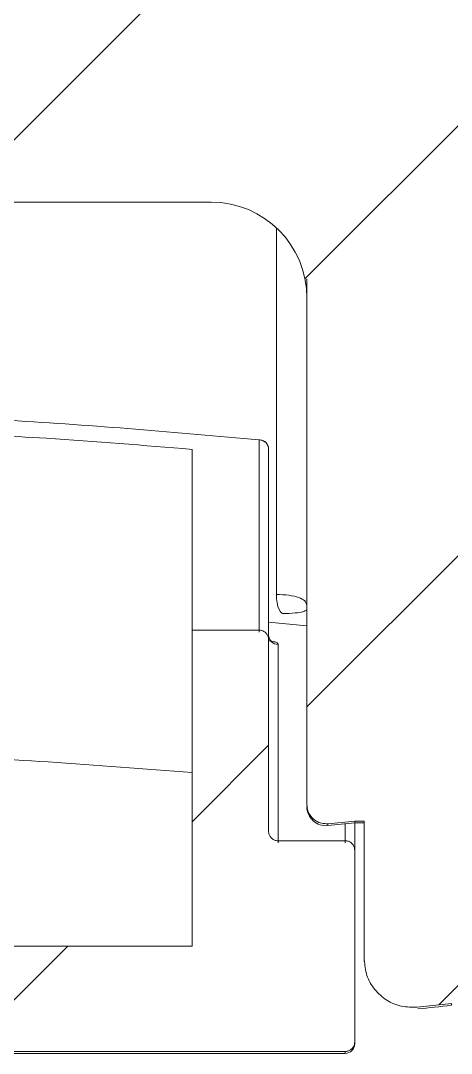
# Model space of a CAD drawing. Extents: x 14808 to 20058, y -13198 to -11680.
# Drawn here: x 15073.54 to 15075.79, y -13056.5 to -13051.11 of the extents above; entities that cross this region are included whole.
import ezdxf

# ---------------------------------------------------------------- set-up
doc = ezdxf.new("R2010")
doc.units = 0
doc.header["$LTSCALE"] = 7
doc.header["$MEASUREMENT"] = 0
doc.layers.get('0').update_dxf_attribs({"color": 2, "linetype": 'CONTINUOUS'})
pattern_1 = [(45, (121.7188765692827, 108.7141662034446), (-0.561266007566822, 0.5612660075668221), [])]

# ---------------------------------------------------------------- blocks, each defined once
blk = doc.blocks.new('A$C42703619')
at = {"linetype": 'Continuous', "lineweight": 0}
h = blk.add_hatch(dxfattribs=at)
h.set_pattern_fill('ANSI31', color=2, scale=0.25, style=0)
h.set_pattern_definition(pattern_1)
edge = h.paths.add_edge_path(flags=0)
edge.add_line((98.9999985970203, 5.222321144257499), (98.9999985970203, 2.847321144257528))
edge.add_line((98.9999985970203, 2.847321144257528), (98.21113580978113, 2.847321144257528))
edge.add_line((98.21113580978113, 2.847321144257528), (98.21095534463734, 2.222321144257528))
edge.add_line((98.21095534463734, 2.222321144257528), (99.52498994673101, 2.222321144257513))
edge.add_arc((99.52498994673101, 1.972321144257499), 0.25, -7.958078640513122e-13, 89.9999999999992, ccw=False)
edge.add_line((99.77498994673101, 1.972321144257499), (99.77498994673101, 0.6493956325956205))
edge.add_spline(control_points=[(99.77498994673101, 0.6493956325956205), (99.77498994673078, 0.643804229705971), (99.7759564840776, 0.6381283758668062), (99.77780960068048, 0.632845311194778), (99.77966272462027, 0.6275622256068303), (99.78245357114884, 0.6225262022266165), (99.78595114375639, 0.618154469444498), (99.78944831648346, 0.6137832364867606), (99.79374855784181, 0.6099555531572136), (99.79849574179207, 0.6069887132227691), (99.80324179144554, 0.604022582187902), (99.80856551862666, 0.6018350594797326), (99.81402592834911, 0.6006075228042604), (99.8191718689477, 0.5994506808940159), (99.82456874135869, 0.5991145885757092), (99.82981844853884, 0.5996240612153301)], knot_values=[0, 0, 0, 0, 6.718372675116485e-05, 6.718372675116485e-05, 6.718372675116485e-05, 0.0001343679310096357, 0.0001343679310096357, 0.0001343679310096357, 0.0002015445475689108, 0.0002015445475689108, 0.0002015445475689108, 0.0002687049376802805, 0.0002687049376802805, 0.0002687049376802805, 0.0003318951457513295, 0.0003318951457513295, 0.0003318951457513295, 0.0003318951457513295], weights=[1, 1, 1, 1, 1, 1, 1, 1, 1, 1, 1, 1, 1, 1, 1, 1], degree=3, periodic=0)
edge.add_spline(control_points=[(99.82981844853884, 0.5996240611832846), (99.85324613600233, 0.6018968182399718), (99.87666989547324, 0.6042104359222762), (99.90008951322898, 0.6065648931203143)], knot_values=[0.01634638392776675, 0.01634638392776675, 0.01634638392776675, 0.01634638392776675, 0.01662746818133061, 0.01662746818133061, 0.01662746818133061, 0.01662746818133061], weights=[1, 1, 1, 1], degree=3, periodic=0)
edge.add_spline(control_points=[(99.90008951318305, 0.6065648931195327), (99.90839088063649, 0.6065648931193905), (99.91669224809016, 0.6065648931192626), (99.92499361554383, 0.6065648931191348)], knot_values=[3521.152073444386, 3521.152073444386, 3521.152073444386, 3521.152073444386, 3521.152173060795, 3521.152173060795, 3521.152173060795, 3521.152173060795], weights=[1, 1, 1, 1], degree=3, periodic=0)
edge.add_spline(control_points=[(99.92499361558612, 0.60656489311922), (99.92499395470668, 0.4860313639477383), (99.92499425991218, 0.3654978347759723), (99.92499431939632, 0.2449643056040074)], knot_values=[0.002205661054958141, 0.002205661054958141, 0.002205661054958141, 0.002205661054958141, 0.003652063405021541, 0.003652063405021541, 0.003652063405021541, 0.003652063405021541], weights=[1, 1, 1, 1], degree=3, periodic=0)
edge.add_spline(control_points=[(99.92499431939677, 0.2449642175127948), (99.92499432630893, 0.2309678628651497), (99.92741063763651, 0.2167784880005357), (99.932043356333, 0.2035710711105807), (99.93667609280374, 0.1903636035469347), (99.9436530902326, 0.1777737849485632), (99.95239685548177, 0.1668446488471247), (99.96113965484847, 0.155916720035215), (99.97189008319356, 0.1463476409689903), (99.98375784113887, 0.1389306004380373), (99.99562288218385, 0.1315152578994301), (100.0089321047531, 0.1260464102817238), (100.0225830446498, 0.1229774782376367), (100.0358062238092, 0.1200047130980906), (100.0496973293075, 0.1192017777738883), (100.0631749569766, 0.1206312364371556)], knot_values=[0, 0, 0, 0, 0.0001679562557717039, 0.0001679562557717039, 0.0001679562557717039, 0.0003359136671146044, 0.0003359136671146044, 0.0003359136671146044, 0.0005038527443780017, 0.0005038527443780017, 0.0005038527443780017, 0.000671752952182601, 0.000671752952182601, 0.000671752952182601, 0.0008343663057275867, 0.0008343663057275867, 0.0008343663057275867, 0.0008343663057275867], weights=[1, 1, 1, 1, 1, 1, 1, 1, 1, 1, 1, 1, 1, 1, 1, 1], degree=3, periodic=0)
edge.add_spline(control_points=[(100.0631760457741, 0.1206313516718112), (100.0929317331525, 0.1237875667752277), (100.1226806613831, 0.1270081687267677), (100.1524224126911, 0.1302931122984248)], knot_values=[0.01824208284473301, 0.01824208284473301, 0.01824208284473301, 0.01824208284473301, 0.0185990683055447, 0.0185990683055447, 0.0185990683055447, 0.0185990683055447], weights=[1, 1, 1, 1], degree=3, periodic=0)
edge.add_spline(control_points=[(100.1524224126911, 0.130293112298439), (100.1802412152256, 0.1333656836023991), (100.2079024320824, 0.1412810501345163), (100.2331261032264, 0.1533843169776858), (100.2583496505224, 0.1654875243940026), (100.2818313158555, 0.18211226798757), (100.3016276990793, 0.2018813898500653), (100.3214267284952, 0.2216531542605011), (100.3380854739489, 0.2451152278593085), (100.3502259206434, 0.2703250233317149), (100.3623692307851, 0.2955407647890027), (100.370326992861, 0.3232003336864651), (100.3734410565608, 0.3510139311831821), (100.3744748701522, 0.3602475493396682), (100.3749941790716, 0.3695532523879947), (100.3749941632072, 0.3788445641791824)], knot_values=[0, 0, 0, 0, 0.0003357261714734765, 0.0003357261714734765, 0.0003357261714734765, 0.0006714494502357216, 0.0006714494502357216, 0.0006714494502357216, 0.001007217353174794, 0.001007217353174794, 0.001007217353174794, 0.00134306550302437, 0.00134306550302437, 0.00134306550302437, 0.001453150299511086, 0.001453150299511086, 0.001453150299511086, 0.001453150299511086], weights=[1, 1, 1, 1, 1, 1, 1, 1, 1, 1, 1, 1, 1, 1, 1, 1], degree=3, periodic=0)
edge.add_spline(control_points=[(100.3749941632072, 0.3788445641791824), (100.3749932057517, 0.7947963462390888), (100.3749980852244, 1.210757216080005), (100.3749926584717, 1.626718085849966), (100.3749896399363, 1.858088977300433), (100.3750207279436, 2.089459870225191), (100.374994926593, 2.320830760256719), (100.3749696805803, 2.547221717925432), (100.3738894965099, 2.773615075263116), (100.3749318836931, 3.00000363455991)], knot_values=[8.443305000002019e-05, 8.443305000002019e-05, 8.443305000002019e-05, 8.443305000002019e-05, 0.005075963487664221, 0.005075963487664221, 0.005075963487664221, 0.007852414185481039, 0.007852414185481039, 0.007852414185481039, 0.01056910568345572, 0.01056910568345572, 0.01056910568345572, 0.01056910568345572], weights=[1, 1, 1, 1, 1, 1, 1, 1, 1, 1], degree=3, periodic=0)
edge.add_arc((103.3749896792228, 3.000018308957515), 3, 92.53667033797592, 180.0002802549507, ccw=False)
edge.add_spline(control_points=[(103.242213317119, 5.99707860826188), (103.2702263633282, 5.998320695533586), (103.2985206219687, 6.004433668220038), (103.3246459457109, 6.01491358397255), (103.3507728757709, 6.025394144083428), (103.3754522017348, 6.040533147739872), (103.3966256785379, 6.059084225731588), (103.4177626293013, 6.077603301543697), (103.4359903944369, 6.10003674170563), (103.4497780133966, 6.124524053112431), (103.4635208867712, 6.148931894737252), (103.4732322973532, 6.176056504483135), (103.4780940045202, 6.203642245451952), (103.4806047769841, 6.217888582476895), (103.4818755582901, 6.232408828437507), (103.4818770972338, 6.246874722624362)], knot_values=[0, 0, 0, 0, 0.0003377869286602247, 0.0003377869286602247, 0.0003377869286602247, 0.0006756106847210727, 0.0006756106847210727, 0.0006756106847210727, 0.001012856345761382, 0.001012856345761382, 0.001012856345761382, 0.001348994364066611, 0.001348994364066611, 0.001348994364066611, 0.001520863348828256, 0.001520863348828256, 0.001520863348828256, 0.001520863348828256], weights=[1, 1, 1, 1, 1, 1, 1, 1, 1, 1, 1, 1, 1, 1, 1, 1], degree=3, periodic=0)
edge.add_line((103.4818770972338, 6.246874722624362), (103.4818770991146, 6.622321144257533))
edge.add_line((103.4818770991146, 6.622321144257533), (102.8688921591431, 6.622321144257533))
edge.add_spline(control_points=[(102.8688921591429, 6.622321144257519), (102.8635416466827, 6.610319693957074), (102.8561859809706, 6.599037938874922), (102.8473688016902, 6.589295241998066), (102.8379091194524, 6.5788426002105), (102.8265068912433, 6.569885651507711), (102.8141156066567, 6.563162603488387), (102.8019966319862, 6.556587300654805), (102.7886089314529, 6.551969682045687), (102.7750138747861, 6.54967216411476)], knot_values=[0.0001841116759883218, 0.0001841116759883218, 0.0001841116759883218, 0.0001841116759883218, 0.0003416561308431118, 0.0003416561308431118, 0.0003416561308431118, 0.0005106879721787074, 0.0005106879721787074, 0.0005106879721787074, 0.000675994754292958, 0.000675994754292958, 0.000675994754292958, 0.000675994754292958], weights=[1, 1, 1, 1, 1, 1, 1, 1, 1, 1], degree=3, periodic=0)
edge.add_arc((103.3749896792228, 3.000018308957515), 3.600000000000001, 99.59367265227958, 179.9889560388777)
edge.add_line((99.77498974609989, 3.000712221495782), (99.77498994673124, 2.797321144257502))
edge.add_arc((99.69998994673097, 2.797321144257516), 0.075, 270, 359.99999999998914, ccw=False)
edge.add_line((99.69998994673097, 2.722321144257528), (99.69419222042643, 2.722321144257513))
edge.add_arc((99.69419222042575, 2.797321144257516), 0.075, 180.0000000057213, 270.00000000057264, ccw=False)
edge.add_line((99.6191922204257, 2.797321144250027), (99.6191922204257, 3.859534937020008))
edge.add_arc((97.1191922204257, 3.859534937020022), 2.5, 5.088887490341627e-13, 3.00000000003513)
edge.add_line((99.61576605731216, 3.990374827628877), (99.53120671802526, 5.60386313878778))
edge.add_arc((99.40637802618085, 5.597321144257513), 0.125, 2.999999999955942, 90.00000000000325)
edge.add_line((99.40637802618085, 5.722321144257528), (99.12499859702007, 5.722321144257528))
edge.add_line((99.1249985970203, 5.722321144257528), (98.9999985970203, 5.222321144257499))
h = blk.add_hatch(dxfattribs=at)
h.set_pattern_fill('ANSI31', color=2, scale=0.25, style=0)
h.set_pattern_definition(pattern_1)
edge = h.paths.add_edge_path(flags=0)
edge.add_spline(control_points=[(96.07499859702011, 0.5800447165782359), (96.07499859702011, 0.5783787339936381), (96.07483048557606, 0.5767044987979304), (96.07449925465471, 0.5750717759037869), (96.0739428391712, 0.5723290600489079), (96.0729053674354, 0.569644565964559), (96.07147264446758, 0.5672405290788092), (96.07004026453478, 0.5648370677885097), (96.06817333181561, 0.5626476776202267), (96.06602628818518, 0.5608536480510864), (96.06387958124014, 0.559059899810002), (96.06139366546313, 0.5576119462921767), (96.05877428508074, 0.5566297396572324), (96.05615491966319, 0.5556475386336857), (96.05332985972655, 0.5551040038113726), (96.05053303727027, 0.5550441858439612), (96.05035492107027, 0.5550403763247047), (96.05017675395402, 0.5550384712380847), (96.04999859702025, 0.5550384712380847)], knot_values=[0.0001364402571216467, 0.0001364402571216467, 0.0001364402571216467, 0.0001364402571216467, 0.0001565601849311874, 0.0001565601849311874, 0.0001565601849311874, 0.0001904379881689628, 0.0001904379881689628, 0.0001904379881689628, 0.0002243075879197432, 0.0002243075879197432, 0.0002243075879197432, 0.0002581718820728911, 0.0002581718820728911, 0.0002581718820728911, 0.000292036083674254, 0.000292036083674254, 0.000292036083674254, 0.0002941658717598203, 0.0002941658717598203, 0.0002941658717598203, 0.0002941658717598203], weights=[1, 1, 1, 1, 1, 1, 1, 1, 1, 1, 1, 1, 1, 1, 1, 1, 1, 1, 1], degree=3, periodic=0)
edge.add_spline(control_points=[(96.04999859696682, 0.5550384712380847), (95.99166526366707, 0.5550384712390368), (95.93333193036733, 0.5550384712399747), (95.87499859706759, 0.5550384712409127)], knot_values=[3530.153299999999, 3530.153299999999, 3530.153299999999, 3530.153299999999, 3530.153999999998, 3530.153999999998, 3530.153999999998, 3530.153999999998], weights=[1, 1, 1, 1], degree=3, periodic=0)
edge.add_spline(control_points=[(95.87499859701938, 0.5550384712408984), (95.87374908400807, 0.5550384712408842), (95.87249607268404, 0.5549442429913185), (95.8712606125955, 0.554757371014098), (95.8684946609419, 0.5543390014857792), (95.86576280811414, 0.5534373211777179), (95.86329122643156, 0.5521270518924766), (95.86174516459687, 0.5513074320718871), (95.86027766611551, 0.5503191987462017), (95.8589368510493, 0.5491947883209392), (95.85679233476867, 0.5473963923132388), (95.85492880091942, 0.5452028767845221), (95.85350050304442, 0.5427959818018664), (95.85207221481232, 0.5403891030690957), (95.85103975417542, 0.5377024732758926), (95.85048852268892, 0.5349585315206085), (95.85016350736896, 0.5333406574896387), (95.8499985970202, 0.5316824387095878), (95.8499985970202, 0.5300322413461984)], knot_values=[0.00055598491918721, 0.00055598491918721, 0.00055598491918721, 0.00055598491918721, 0.0005709133380807324, 0.0005709133380807324, 0.0005709133380807324, 0.0006044820566691762, 0.0006044820566691762, 0.0006044820566691762, 0.0006252975522550772, 0.0006252975522550772, 0.0006252975522550772, 0.0006588829310970704, 0.0006588829310970704, 0.0006588829310970704, 0.0006924679357587125, 0.0006924679357587125, 0.0006924679357587125, 0.0007122224057692758, 0.0007122224057692758, 0.0007122224057692758, 0.0007122224057692758], weights=[1, 1, 1, 1, 1, 1, 1, 1, 1, 1, 1, 1, 1, 1, 1, 1, 1, 1, 1], degree=3, periodic=0)
edge.add_line((95.8499985970202, 0.5300322413461984), (95.84999859701361, 0.02991080086373898))
edge.add_spline(control_points=[(95.8499985970202, 0.02991080086365372), (95.8499985970202, 0.02860595131225097), (95.85010133251558, 0.0272971248158953), (95.85030492653141, 0.02600825638644011), (95.85074171434098, 0.02324313573394221), (95.85166193326859, 0.02051528389457502), (95.85298943056387, 0.01805064867928508), (95.85431683794377, 0.01558618040140658), (95.85608809843393, 0.0133169057390532), (95.85815655840543, 0.01143088145756366), (95.86022462268738, 0.009545217966497432), (95.8626468364173, 0.007990638645502202), (95.86522257476531, 0.006896020612749965), (95.86779771820284, 0.005801655400595962), (95.87059735846606, 0.005136851387227637), (95.87338958947544, 0.004956726616804019), (95.87392509059191, 0.004922181833315165), (95.87446198283124, 0.004904882524833454), (95.8749985970203, 0.004904882524819243)], knot_values=[0.0001187339764447431, 0.0001187339764447431, 0.0001187339764447431, 0.0001187339764447431, 0.000134328333082905, 0.000134328333082905, 0.000134328333082905, 0.000167921356750025, 0.000167921356750025, 0.000167921356750025, 0.0002015121667753027, 0.0002015121667753027, 0.0002015121667753027, 0.000235096516533723, 0.000235096516533723, 0.000235096516533723, 0.0002686729940866526, 0.0002686729940866526, 0.0002686729940866526, 0.0002750524675500595, 0.0002750524675500595, 0.0002750524675500595, 0.0002750524675500595], weights=[1, 1, 1, 1, 1, 1, 1, 1, 1, 1, 1, 1, 1, 1, 1, 1, 1, 1, 1], degree=3, periodic=0)
edge.add_spline(control_points=[(95.87499859706759, 0.004904882524819243), (96.04166526373024, 0.004904882522204446), (96.20833193039289, 0.004904882519589648), (96.37499859705576, 0.004904882516974851), (97.541665263695, 0.004904882498657059), (98.70833193033377, 0.004904882480339268), (99.874998596973, 0.004904882462035687)], knot_values=[3626.268, 3626.268, 3626.268, 3626.268, 3626.27, 3626.27, 3626.27, 3626.283999999999, 3626.283999999999, 3626.283999999999, 3626.283999999999], weights=[1, 1, 1, 1, 1, 1, 1], degree=3, periodic=0)
edge.add_spline(control_points=[(99.87499859701984, 0.004904882462035687), (99.87659033031105, 0.004904882461978843), (99.87818927590342, 0.005058326617508158), (99.87975195951844, 0.005361039005542523), (99.88249835290117, 0.005893051558466311), (99.8851907570297, 0.006906559027576975), (99.88760627595138, 0.008317580752510878), (99.89002199332845, 0.009728718404723224), (99.8922273941862, 0.01157633726493401), (99.89403998984471, 0.01370741607590986), (99.89585294669996, 0.01583891954837924), (99.89732293545808, 0.01831276161983197), (99.89832836275718, 0.02092412822732825), (99.8993340206498, 0.0235360937485396), (99.89990263805566, 0.0263576718453109), (99.8999871833339, 0.02915527149091446), (99.89999479159087, 0.02940702839320153), (99.89999859702039, 0.02965892896184386), (99.89999859702039, 0.02991080080112596)], knot_values=[0.0003503248836343956, 0.0003503248836343956, 0.0003503248836343956, 0.0003503248836343956, 0.0003693748165483896, 0.0003693748165483896, 0.0003693748165483896, 0.000402944133240023, 0.000402944133240023, 0.000402944133240023, 0.0004365161552661665, 0.0004365161552661665, 0.0004365161552661665, 0.00047009491063788, 0.00047009491063788, 0.00047009491063788, 0.0005036814879436035, 0.0005036814879436035, 0.0005036814879436035, 0.0005066683953406662, 0.0005066683953406662, 0.0005066683953406662, 0.0005066683953406662], weights=[1, 1, 1, 1, 1, 1, 1, 1, 1, 1, 1, 1, 1, 1, 1, 1, 1, 1, 1], degree=3, periodic=0)
edge.add_line((99.89999859702039, 0.02991080080112596), (99.89999859702948, 0.5300322412794927))
edge.add_spline(control_points=[(99.89999859702039, 0.5300322412794216), (99.89999859702039, 0.5314932438241797), (99.89986960493479, 0.532959821974238), (99.89961457165691, 0.5343983929536691), (99.89912589438472, 0.5371548839761786), (99.8981545572874, 0.5398650292235416), (99.89678094311603, 0.542304339031979), (99.89540743721363, 0.5447434565734213), (99.89359381477016, 0.5469790702757606), (99.891490239414, 0.5488259009573895), (99.89017327778788, 0.5499821253494375), (99.88872617972174, 0.5510046860467597), (99.88719653463704, 0.5518599220864857), (99.88475471323864, 0.5532251627446172), (99.88204352837101, 0.5541876937616266), (99.87928745783074, 0.5546677447720114), (99.87787379065367, 0.5549139766252225), (99.87643354824354, 0.5550384711763812), (99.8749985970203, 0.5550384711764096)], knot_values=[0.0005197935206821977, 0.0005197935206821977, 0.0005197935206821977, 0.0005197935206821977, 0.000537268232066743, 0.000537268232066743, 0.000537268232066743, 0.0005708621939777931, 0.0005708621939777931, 0.0005708621939777931, 0.0006044535684969859, 0.0006044535684969859, 0.0006044535684969859, 0.0006253006575857649, 0.0006253006575857649, 0.0006253006575857649, 0.0006588714458779065, 0.0006588714458779065, 0.0006588714458779065, 0.0006760323663858482, 0.0006760323663858482, 0.0006760323663858482, 0.0006760323663858482], weights=[1, 1, 1, 1, 1, 1, 1, 1, 1, 1, 1, 1, 1, 1, 1, 1, 1, 1, 1], degree=3, periodic=0)
edge.add_spline(control_points=[(99.87499859697118, 0.5550384711764096), (99.81666526367144, 0.5550384711773617), (99.7583319303717, 0.5550384711782996), (99.69999859707195, 0.5550384711792518)], knot_values=[3530.137999999999, 3530.137999999999, 3530.137999999999, 3530.137999999999, 3530.138699999998, 3530.138699999998, 3530.138699999998, 3530.138699999998], weights=[1, 1, 1, 1], degree=3, periodic=0)
edge.add_spline(control_points=[(99.69999859702011, 0.5550384711792518), (99.69825696476391, 0.5550384711792802), (99.69650589750472, 0.5552225087916511), (99.69480232002343, 0.5555845953587166), (99.69206514403959, 0.556166367932299), (99.68939068672125, 0.5572288932183298), (99.68700048903838, 0.5586840724964119), (99.68460972037383, 0.5601395993948515), (99.68243736811883, 0.5620281295011083), (99.68066333869638, 0.5641931128656879), (99.67888903596668, 0.5663584297679378), (99.67746420975755, 0.5688600303885423), (99.67650680290126, 0.5714906424040933), (99.67554939453294, 0.5741212585758078), (99.67503298589509, 0.5769534556843254), (99.67500030183373, 0.57975268843267), (99.67499916531051, 0.57985002615235), (99.67499859702025, 0.5799473721655843), (99.67499859702025, 0.5800447165201135)], knot_values=[0.0003725831428450294, 0.0003725831428450294, 0.0003725831428450294, 0.0003725831428450294, 0.00039362334231691, 0.00039362334231691, 0.00039362334231691, 0.0004274985761597936, 0.0004274985761597936, 0.0004274985761597936, 0.000461381992892301, 0.000461381992892301, 0.000461381992892301, 0.0004952706217086493, 0.0004952706217086493, 0.0004952706217086493, 0.0005291592007846283, 0.0005291592007846283, 0.0005291592007846283, 0.000530322017814026, 0.000530322017814026, 0.000530322017814026, 0.000530322017814026], weights=[1, 1, 1, 1, 1, 1, 1, 1, 1, 1, 1, 1, 1, 1, 1, 1, 1, 1, 1], degree=3, periodic=0)
edge.add_line((99.67499859702025, 0.5800447165201135), (99.67499859702025, 1.079904427799157))
edge.add_spline(control_points=[(99.67499859702025, 1.079904427799157), (99.67499859702025, 1.080252198888907), (99.67499134061245, 1.080600045592554), (99.67497683725423, 1.080947514128489), (99.67486009316303, 1.083744445579775), (99.67425885756211, 1.086559798156053), (99.6732228781716, 1.089160413742569), (99.6721869136004, 1.091760992128989), (99.67068762977397, 1.094218579953953), (99.66884914105049, 1.096329548866557), (99.66701093842448, 1.098440189279081), (99.66478291334533, 1.100262545484746), (99.66234958783389, 1.101645556257914), (99.6608265388245, 1.102511200076457), (99.65920313951665, 1.103219712497797), (99.65753276121131, 1.10374777861329), (99.65510984309549, 1.104513749383891), (99.65253970768617, 1.104910345041084), (99.64999859702039, 1.104910345041127)], knot_values=[0.0004995575904057273, 0.0004995575904057273, 0.0004995575904057273, 0.0004995575904057273, 0.0005036853531316042, 0.0005036853531316042, 0.0005036853531316042, 0.0005372779795142832, 0.0005372779795142832, 0.0005372779795142832, 0.0005708702161630338, 0.0005708702161630338, 0.0005708702161630338, 0.0006044572249481118, 0.0006044572249481118, 0.0006044572249481118, 0.0006252966728655913, 0.0006252966728655913, 0.0006252966728655913, 0.0006557862966305994, 0.0006557862966305994, 0.0006557862966305994, 0.0006557862966305994], weights=[1, 1, 1, 1, 1, 1, 1, 1, 1, 1, 1, 1, 1, 1, 1, 1, 1, 1, 1], degree=3, periodic=0)
edge.add_spline(control_points=[(99.64999859696968, 1.104910345041127), (99.59166526367017, 1.104910345042036), (99.53333193037042, 1.10491034504296), (99.47499859707068, 1.104910345043869)], knot_values=[3622.224651923102, 3622.224651923102, 3622.224651923102, 3622.224651923102, 3622.225351923102, 3622.225351923102, 3622.225351923102, 3622.225351923102], weights=[1, 1, 1, 1], degree=3, periodic=0)
edge.add_line((99.4749985970202, 1.104910345043869), (99.4749985970202, 0.2797223268342393))
edge.add_spline(control_points=[(99.47499859707705, 0.2797223268342393), (98.54166526371137, 0.2797223268483364), (97.60833193034591, 0.2797223268624336), (96.67499859698046, 0.2797223268765592), (96.5416652636427, 0.2797223268785629), (96.40833193030494, 0.2797223268805809), (96.27499859696718, 0.2797223268825846)], knot_values=[3766.402876923101, 3766.402876923101, 3766.402876923101, 3766.402876923101, 3766.414076923102, 3766.414076923102, 3766.414076923102, 3766.415676923102, 3766.415676923102, 3766.415676923102, 3766.415676923102], weights=[1, 1, 1, 1, 1, 1, 1], degree=3, periodic=0)
edge.add_line((96.27499859702039, 0.2797223268825846), (96.27499859702039, 1.104910345094147))
edge.add_spline(control_points=[(96.27499859696718, 1.104910345094147), (96.21666526366744, 1.104910345095071), (96.1583319303677, 1.104910345095995), (96.09999859706795, 1.104910345096918)], knot_values=[3622.238151923102, 3622.238151923102, 3622.238151923102, 3622.238151923102, 3622.238851923102, 3622.238851923102, 3622.238851923102, 3622.238851923102], weights=[1, 1, 1, 1], degree=3, periodic=0)
edge.add_spline(control_points=[(96.0999985970202, 1.104910345096918), (96.09824271730213, 1.104910345096947), (96.09647717068174, 1.104723253153345), (96.09476028637391, 1.104355256063677), (96.09202496529747, 1.10376896717343), (96.08935315720419, 1.102702349726336), (96.08696604628904, 1.101243782781403), (96.08547274016428, 1.100331346355325), (96.0840681415309, 1.099255385307679), (96.0827983086192, 1.098051214310622), (96.08076740906563, 1.096125330741224), (96.07904106803403, 1.093822194871741), (96.07776217747778, 1.091332612684901), (96.07648329465064, 1.088843045543889), (96.0756165752141, 1.086098376623376), (96.07523371454909, 1.083325850059602), (96.07507733798684, 1.082193432415529), (96.07499859702011, 1.081047591601767), (96.07499859702011, 1.079904427855944)], knot_values=[0.0005498789646751348, 0.0005498789646751348, 0.0005498789646751348, 0.0005498789646751348, 0.0005709074745244519, 0.0005709074745244519, 0.0005709074745244519, 0.0006044765948085211, 0.0006044765948085211, 0.0006044765948085211, 0.0006252935287436469, 0.0006252935287436469, 0.0006252935287436469, 0.000658879769897804, 0.000658879769897804, 0.000658879769897804, 0.0006924656783313697, 0.0006924656783313697, 0.0006924656783313697, 0.0007061150108010453, 0.0007061150108010453, 0.0007061150108010453, 0.0007061150108010453], weights=[1, 1, 1, 1, 1, 1, 1, 1, 1, 1, 1, 1, 1, 1, 1, 1, 1, 1, 1], degree=3, periodic=0)
edge.add_line((96.07499859701852, 1.079904427855887), (96.07499859702034, 0.5800447165782359))
at = {"color": 7, "linetype": 'Continuous', "lineweight": 15}
for p, q in [((98.21112250732676, 2.222321144257513), (99.52498994673101, 2.222321144257499)), ((99.77499148464312, 2.022070678513337), (99.77499281962173, 1.169955569427465)), ((99.77498994673101, 0.6493956325956063), (99.77498994673101, 1.972321144257499)), ((99.47499860053631, 1.576879299186594), (99.4749985973458, 1.099999740942515)), ((99.67499860062071, 1.577231370125581), (99.67499859734585, 1.074999740942495)), ((99.77498994673101, 1.116241658002899), (99.67499859794498, 1.125313255629656)), ((99.4749985970202, 1.104910345043869), (99.64999859702039, 1.104910345041127)), ((99.4749985970202, 0.279722326834225), (99.4749985970202, 1.104910345043869)), ((99.67499859702025, 0.5800447165201135), (99.67499859702025, 1.079904427799143)), ((99.82981844853884, 0.5996240612153301), (99.90008951322898, 0.6065648931195327)), ((99.89999859861427, 0.6015041396601717), (99.89999859767158, 0.5300322412794785)), ((99.90008951322898, 0.6065648931195327), (99.92499361558612, 0.6065648931192058)), ((99.90008951355458, 0.6015132771629581), (99.90008951322898, 0.6065648931195327)), ((99.90008951355458, 0.6015132771625034), (99.92499357498855, 0.6015132771625034)), ((99.92499361558612, 0.6065648931192058), (99.92499431939632, 0.2449643056039932)), ((99.69999859702011, 0.5550384711792375), (99.8749985970203, 0.5550384711764096)), ((99.89999859702925, 0.5300322412794785), (99.89999859702039, 0.02991080080111175)), ((96.27499859702039, 0.2797223268825846), (99.4749985970202, 0.279722326834225)), ((100.0631760457741, 0.1206313516718112), (100.1524224126911, 0.1302931122984248)), ((99.89999859702039, 0.02991080080111175), (99.89999859734598, 0.02499974094249779)), ((99.87499859701984, 0.004904882458781401), (95.8749985970203, 0.004904882524805032)), ((95.8749985973459, -2.59057493678938e-07), (99.8749985973459, -2.59057493678938e-07))]:
    blk.add_line(p, q, dxfattribs=at)
at = {"color": 8, "linetype": 'Continuous', "lineweight": 15}
for p, q in [((99.69527170458218, 2.154231228520224), (99.69527323265356, 1.197905882859921)), ((99.64999859734598, 1.099999740942515), (99.64999860061698, 1.601626327851541)), ((99.6999986006249, 1.067605920609218), (99.69999859734571, 0.5499997409425177)), ((99.82981844853884, 0.5996240612153301), (99.82981844886444, 0.5945741848591766)), ((99.8749985973459, 0.5499997409425177), (99.87499859836089, 0.5990072096564418)), ((100.1524328174819, 0.1255133091983041), (100.1524224126911, 0.130293112293451)), ((99.8749985973459, -2.59057493678938e-07), (99.87499859701984, 0.004904882458781401))]:
    blk.add_line(p, q, dxfattribs=at)
at = {"color": 7, "linetype": 'Continuous', "lineweight": 15, "flags": 128}
blk.add_lwpolyline([(99.65237303331696, 1.602118356069504), (99.65219667082874, 1.60213105938913), (99.64999860061698, 1.601626327851541)], dxfattribs=at)
at = {"color": 8, "linetype": 'Continuous', "lineweight": 15, "flags": 128}
blk.add_lwpolyline([(99.71338541773821, 1.147905882859938), (99.70974750471851, 1.1489248281245), (99.70582963550851, 1.152464360369528), (99.7023031699282, 1.158357848341034), (99.69935078548042, 1.166299998356131), (99.69712542119305, 1.175879392212131), (99.69574235509208, 1.186599799417898), (99.69527323258444, 1.197905882859921)], dxfattribs=at)
at = {"color": 7, "linetype": 'Continuous', "lineweight": 15}
for centre, radius, start, end in [((99.52498994673101, 1.972321144257499), 0.2500000000000355, 0, 90), ((99.65029746099162, 1.576925097428379), 0.02470303831399028, 0.7103815452139, 90.69318824915045), ((99.64999860062107, 1.577231370125581), 0.02500000000000568, 0, 84.54998625847655), ((99.69968240347725, 1.092289831384697), 0.02468593591113071, 180.7532115165084, 270.7339100912171), ((99.82498994705657, 0.6443404944499989), 0.05000000000000426, 179.9999999586473, 275.5416917940144), ((97.8749985973459, 20.74999974094249), 20.25000000000045, 275.5396354377992, 275.7394290134925), ((97.8749985973459, 20.74999974094249), 20.75, 276.0586191282538, 276.3004333546518), ((99.8749985973459, 0.02499974094249779), 0.02499999999999503, 270, 0)]:
    blk.add_arc(centre, radius, start, end, dxfattribs=at)
for points, knots in [([(99.64999860061698, 1.601626327851541), (99.43583395078622, 1.620783939588101), (99.08001750684616, 1.652612690448159), (98.70124522511833, 1.665486411727152), (98.55045463019405, 1.670611486037494)], [0, 0, 0, 0, 0.601896436991858, 1, 1, 1, 1]), ([(98.49634868483645, 1.633515772929449), (98.6979156491393, 1.625871098985932), (99.03249512071807, 1.613181762827828), (99.34912283707035, 1.587205998376426), (99.47499860053631, 1.576879299186594)], [0, 0, 0, 0, 0.6024486898495063, 1, 1, 1, 1]), ([(99.77499273480089, 1.169955569430307), (99.77395394254427, 1.173839882077978), (99.77188284126805, 1.181584264872676), (99.7550413821948, 1.190553240467757), (99.72957430568158, 1.196721316373306), (99.70669130592023, 1.197511394059667), (99.69527296495198, 1.197905633298767)], [0, 0, 0, 0, 0.2522284521261293, 0.502882713666538, 0.751944468127091, 1, 1, 1, 1]), ([(99.71109132365518, 1.14801692531146), (99.72288676247854, 1.148477042131056), (99.74560359029556, 1.149363180809196), (99.76535730207252, 1.152802716193726), (99.77088768684689, 1.155503674335414), (99.7734483862182, 1.156754282041298)], [0, 0, 0, 0, 0.3670689899666252, 0.7069379246507099, 0.9999999999999999, 0.9999999999999999, 0.9999999999999999, 0.9999999999999999]), ([(99.67499859702025, 1.079904427799143), (99.67499395752156, 1.080252130201394), (99.67495197259905, 1.083398646550556), (99.67365932634266, 1.089340706351116), (99.66921539678788, 1.096650148987685), (99.66340383259512, 1.101362386076296), (99.65686381046407, 1.104310219626619), (99.65255128308172, 1.104687200954892), (99.64999859702039, 1.104910345041127)], [0, 0, 0, 0, 0.02667298267130103, 0.241375887861374, 0.4560757218691399, 0.670742145194761, 0.8051045565378153, 1, 1, 1, 1]), ([(99.68396882129423, 1.074562188875795), (99.68403032441483, 1.07453638127749), (99.68427395507592, 1.074434150330752), (99.68282137290635, 1.075196267703383), (99.67967123357766, 1.078047286939231), (99.67577424470119, 1.08395096578618), (99.67537717747337, 1.089308366413029), (99.67517747612283, 1.092002822334031)], [0, 0, 0, 0, 0.06054050721474957, 0.2398174868488768, 0.4350873886349959, 0.7158823398568345, 1, 1, 1, 1]), ([(96.27499860053604, 0.733219715154668), (96.4987118466529, 0.749537442294276), (96.95257903077118, 0.7826426830283069), (97.6686247290545, 0.8025291765229596), (98.39329095021685, 0.7967290191217629), (98.99780019622176, 0.7699740634349652), (99.35051710061862, 0.7428074177979838), (99.47499860053631, 0.733219715154668)], [0, 0, 0, 0, 0.2164724081030384, 0.439177044768804, 0.6556690639626581, 0.8784780914901537, 1, 1, 1, 1]), ([(99.77498994673101, 0.6494028736018791), (99.77554280519053, 0.6437794746818), (99.7766485242978, 0.6325326545782914), (99.78527327895472, 0.6175387995175825), (99.79796138003144, 0.6062433508460785), (99.81354226722215, 0.5995564268872826), (99.82450136401758, 0.5996019665094607), (99.82981844853884, 0.5996240612153159)], [0, 0, 0, 0, 0.2023626088569791, 0.4047260188780055, 0.6070662924963363, 0.809358218733742, 1, 1, 1, 1]), ([(99.67499859702025, 0.5800447165200993), (99.67499896867093, 0.5799473799703989), (99.6750100282311, 0.5770508443192668), (99.67605890780624, 0.5713230070639881), (99.68029248304083, 0.5638843000955447), (99.68674875465786, 0.5583012585076901), (99.693708931532, 0.5554311122833511), (99.69825472407729, 0.5551473348698508), (99.69999859702011, 0.5550384711792375)], [0, 0, 0, 0, 0.0074678487708639, 0.2222278298202289, 0.4369874715665992, 0.6517140325023936, 0.8663893107540618, 1, 1, 1, 1]), ([(99.89999859702925, 0.5300322412794785), (99.89992134031604, 0.5314943366181453), (99.89969604958878, 0.5357579987422199), (99.8971772969403, 0.5425392923544265), (99.8924734461666, 0.5483655764644553), (99.88643279956841, 0.5526137854514914), (99.88066901887396, 0.5547453893823118), (99.87643429609761, 0.5549642655401854), (99.8749985970203, 0.5550384711764096)], [0, 0, 0, 0, 0.111999355410219, 0.3266048368770967, 0.5411934030883533, 0.6755384391438967, 0.8899977193017805, 1, 1, 1, 1]), ([(99.92499431939632, 0.2449643055613748), (99.92499432091199, 0.2419549300655959), (99.92499432288287, 0.2380404668635308), (99.92499432163913, 0.2410045089779871), (99.92499432135173, 0.2416898438349691)], [0, 0, 0, 0, 0.7687836978976451, 0.9999999999999999, 0.9999999999999999, 0.9999999999999999, 0.9999999999999999]), ([(99.92499431939677, 0.2449642175127806), (99.92637643055377, 0.2309060287660785), (99.92914065817058, 0.202789597334764), (99.95070250702156, 0.165304843539694), (99.98242118631197, 0.1370694988352952), (100.0217247096621, 0.1201920366992013), (100.0495056059021, 0.1204863983288291), (100.0631749569766, 0.1206312364371414)], [0, 0, 0, 0, 0.2012922549986418, 0.4025852823075438, 0.6038560737354066, 0.8050807879893809, 1, 1, 1, 1]), ([(99.87499859701984, 0.004904882458781401), (99.87659185945813, 0.004996194209617499), (99.88098525710984, 0.005247985014470657), (99.88785002148279, 0.007928989241371198), (99.89440582261113, 0.01339251195432922), (99.89876967864711, 0.02074915144599032), (99.8999664214507, 0.02660873712604683), (99.89999614317503, 0.02965897143067053), (99.89999859702039, 0.02991080080111175)], [0, 0, 0, 0, 0.1221043672064372, 0.3367009898759697, 0.5513152434605687, 0.7659722633681152, 0.980678514598541, 1, 1, 1, 1])]:
    blk.add_open_spline(points, degree=3, knots=knots, dxfattribs=at)
at = {"color": 8, "linetype": 'Continuous', "lineweight": 15}
blk.add_open_spline([(99.6999986006249, 1.067605920609218), (99.6998687103337, 1.068230940970146), (99.69947040634997, 1.070147543802697), (99.69465912822261, 1.073199685882237), (99.68591296862473, 1.076038451020644), (99.67801015303894, 1.077085636650871), (99.67499859702025, 1.077484691665255)], degree=3, knots=[0, 0, 0, 0, 0.1576763333353135, 0.4835088998614495, 0.8031787703651424, 1, 1, 1, 1], dxfattribs=at)

msp = doc.modelspace()

# ---------------------------------------------------------------- block references
at = {"xscale": 2, "yscale": 2, "zscale": 2}
msp.add_blockref('A$C42703619', (14875.48121183807, -13056.49878838465), dxfattribs=at)

doc.saveas('drawing.dxf')
